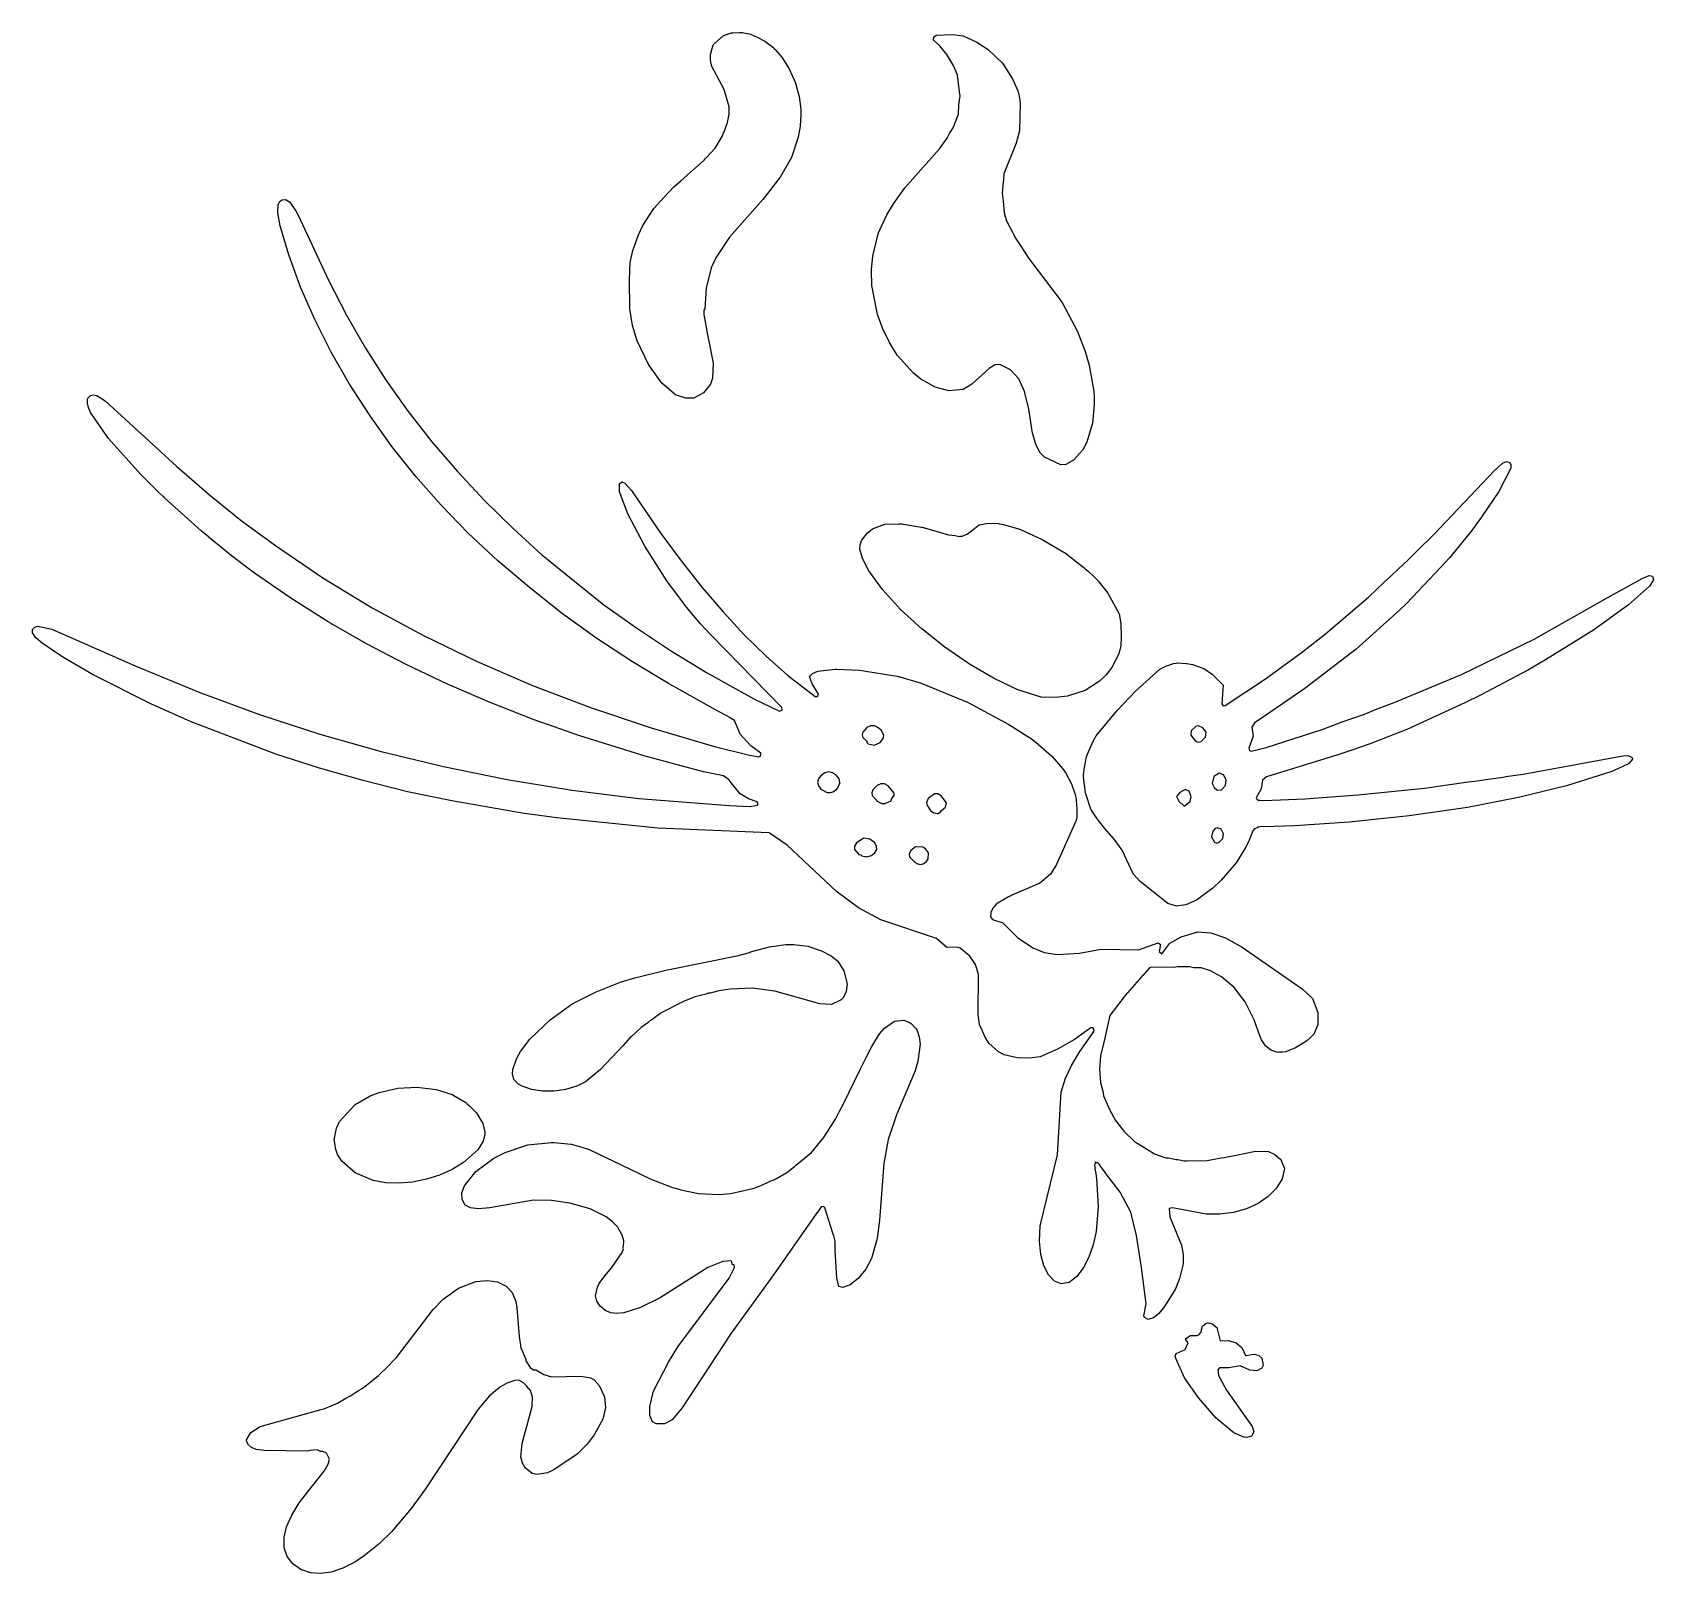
# Model space of a CAD drawing. Header units: millimetres. Extents: x 16 to 291, y 38 to 300.
import ezdxf

# ---------------------------------------------------------------- set-up
doc = ezdxf.new("R2010")
doc.units = ezdxf.units.MM
doc.layers.add('CUT', color=7, linetype='CONTINUOUS')

msp = doc.modelspace()

# ---------------------------------------------------------------- linework, layer by layer
at = {"layer": 'CUT'}
for points in [[(134.3829, 287.0743), (133.508, 290.0029), (131.4091, 294.0153), (131.3632, 294.1861), (131.1949, 294.9606), (131.1932, 295.9678), (131.6161, 297.3606), (131.7424, 297.6266), (131.8231, 297.7358), (133.4188, 299.1688), (134.7722, 299.6144), (134.9924, 299.6428), (136.1422, 299.6891), (136.3277, 299.6767), (136.4739, 299.667), (136.5935, 299.6591), (138.0335, 299.3802), (138.1378, 299.3559), (139.1514, 298.9071), (140.4521, 298.2066), (141.7692, 297.1923), (141.9759, 296.9675), (142.0678, 296.8677), (142.0827, 296.8514), (142.1107, 296.821), (143.3134, 295.489), (144.5885, 293.484), (145.5898, 291.2228), (146.268, 288.7937), (146.5218, 286.6768), (146.5386, 285.7408), (146.4316, 283.7625), (146.0969, 281.8998), (144.9783, 278.4777), (143.0479, 275.1063), (140.0969, 271.3565), (134.427, 264.9272), (132.0943, 261.4303), (131.3439, 259.7408), (130.492, 256.2874), (130.2793, 252.8018), (130.0835, 252.5781), (130.0835, 251.8203), (130.8413, 247.7679), (130.8931, 247.5926), (131.6403, 243.5918), (131.5737, 241.0394), (131.2427, 240.0022), (130.0135, 238.5419), (128.3992, 237.6509), (127.0385, 237.6136), (125.2775, 238.1784), (122.9656, 240.1938), (120.669, 243.3617), (118.7557, 247.3867), (117.9556, 249.9818), (117.5539, 252.778), (117.453, 257.7149), (117.5904, 260.6666), (118.0561, 262.684), (118.1159, 262.8639), (118.1495, 262.9652), (118.165, 263.0118), (118.2082, 263.1416), (119.0222, 265.3536), (119.7215, 266.913), (121.6076, 269.7954), (123.3767, 271.7394), (125.0144, 273.4649), (126.2425, 274.5691), (130.1164, 278.0126), (130.3254, 278.24), (130.5019, 278.3987), (132.0114, 280.0668), (133.1938, 282.0346), (133.4411, 282.6731), (133.5322, 282.8397), (133.5693, 283.0044), (134.1025, 284.3815), (134.3896, 285.8374)], [(158.538, 259.2285), (158.5516, 259.3995), (158.7737, 261.7552), (159.6783, 265.5164), (159.6915, 265.5481), (159.7222, 265.6216), (159.7468, 265.6804), (159.9711, 266.217), (161.121, 268.7195), (162.2391, 270.6326), (164.2159, 273.3342), (170.0474, 279.9235), (171.3982, 281.7356), (171.7648, 282.5146), (172.3695, 283.4883), (173.3038, 285.8122), (173.37, 287.4107), (173.5587, 288.9482), (173.4596, 289.574), (173.4613, 289.6138), (173.1392, 292.4487), (172.492, 293.9702), (171.3183, 295.9563), (170.1193, 297.4096), (169.041, 298.3701), (169.1051, 298.9678), (169.558, 299.1997), (172.3105, 299.341), (174.0799, 299.0954), (176.3995, 298.0347), (178.3291, 296.8054), (180.7679, 294.4661), (182.5048, 291.7232), (183.3661, 289.7824), (183.5743, 288.855), (183.7322, 287.7555), (183.6664, 283.0118), (183.0953, 280.9108), (180.9911, 275.6797), (180.9199, 274.4788), (180.8996, 274.4015), (180.7033, 272.4188), (180.9002, 271.0547), (181.0359, 269.1588), (181.1498, 268.7467), (181.1832, 268.5241), (181.253, 268.3738), (181.4273, 267.7432), (182.4453, 265.8037), (182.6658, 265.3283), (182.8217, 265.0865), (183.1649, 264.4326), (183.7713, 263.6134), (185.2356, 261.3418), (190.8694, 253.8959), (193.4634, 248.9645), (194.7956, 245.547), (195.4576, 243.2268), (196.2707, 238.7721), (196.2721, 238.6943), (196.2743, 238.5789), (196.2866, 237.9266), (196.3137, 236.4918), (196.0207, 233.3856), (195.0697, 230.1992), (194.3937, 228.89), (192.7968, 227.0937), (191.5091, 226.3891), (190.6752, 226.3499), (187.8943, 227.6235), (187.0877, 228.406), (186.4176, 229.8199), (185.8577, 231.6977), (185.2241, 235.7846), (184.5028, 238.7903), (183.5254, 240.9068), (182.1419, 242.4266), (180.3319, 243.3279), (179.5225, 243.2957), (178.5272, 242.7103), (175.5837, 239.9951), (174.0984, 239.1346), (172.2331, 238.9147), (171.6707, 238.8885), (169.3181, 239.4801), (166.879, 240.8645), (165.6687, 241.8693), (162.9073, 244.9579), (161.5722, 247.0883), (160.4414, 249.3787), (159.5618, 251.8139), (158.6085, 256.7448), (158.6085, 256.7449), (158.6083, 256.7472), (158.6051, 256.8125)], [(35.0499, 224.1671), (34.8828, 224.3408), (34.7054, 224.5253), (34.6092, 224.6253), (34.5536, 224.6832), (29.0611, 230.7816), (26.0109, 235.1984), (25.6716, 236.031), (25.4822, 236.7611), (25.4821, 237.392), (25.5465, 237.6491), (26.0079, 238.1023), (26.5247, 238.1908), (27.0671, 238.0655), (28.5168, 237.1852), (40.6463, 226.0444), (46.203, 221.2111), (51.5643, 216.9021), (57.3876, 212.6249), (65.4657, 207.1519), (73.825, 202.0842), (82.5308, 197.3535), (91.5982, 192.968), (100.9971, 188.893), (110.8395, 185.1399), (121.1583, 181.7112), (131.882, 178.5533), (137.5831, 177.1036), (139.4176, 176.7619), (139.7237, 176.8835), (139.7386, 177.4013), (138.0713, 178.6644), (136.2479, 180.6535), (135.3038, 182.9751), (134.6212, 183.354), (134.5831, 183.3993), (132.039, 184.7876), (124.0895, 189.2008), (117.9721, 192.9042), (111.9493, 196.8865), (106.1117, 201.0747), (100.5023, 205.4957), (95.1273, 210.0459), (90.1116, 214.731), (85.4917, 219.4822), (81.2023, 224.3319), (77.163, 229.4305), (73.4456, 234.6282), (69.9804, 240.0067), (66.8452, 245.4511), (64.0625, 250.9833), (61.6528, 256.4977), (59.641, 261.9733), (58.19, 266.8542), (57.7902, 269.0806), (57.8604, 270.5215), (58.0011, 270.8182), (58.0591, 270.8923), (58.1004, 270.9451), (58.1497, 271.0081), (58.1803, 271.0472), (58.5547, 271.31), (59.1, 271.3187), (59.1732, 271.3111), (59.1827, 271.3101), (59.1925, 271.3091), (59.2174, 271.3065), (59.777, 270.9264), (60.8537, 269.4377), (61.2218, 268.7743), (66.4594, 257.5379), (69.478, 251.7303), (72.7014, 246.1052), (76.1656, 240.6616), (79.9151, 235.3999), (83.951, 230.2483), (88.2723, 225.2014), (92.9334, 220.2449), (97.7154, 215.5288), (102.6522, 211.0205), (103.261, 210.5304), (103.4384, 210.3653), (111.3597, 203.9888), (111.663, 203.7672), (113.1162, 202.5974), (118.6442, 198.6492), (124.436, 194.8321), (130.5136, 191.1199), (138.5867, 186.6054), (142.8989, 184.5089), (143.393, 184.678), (143.333, 185.1372), (131.2541, 197.4902), (129.5416, 199.374), (127.149, 202.1699), (126.9825, 202.3813), (126.7298, 202.7021), (126.716, 202.7196), (126.6215, 202.8397), (123.822, 206.622), (120.0532, 212.5383), (117.1709, 218.0066), (115.7759, 221.7716), (115.7478, 223.1138), (116.1804, 223.4296), (116.6599, 223.2378), (117.7918, 221.9725), (122.8047, 214.6524), (126.2267, 210.0125), (129.7456, 205.5724), (133.3737, 201.3832), (136.9815, 197.4475), (140.6449, 193.85), (144.2624, 190.628), (148.9552, 187.0069), (149.3889, 187.0044), (149.5469, 187.4418), (148.4376, 189.1437), (148.0286, 190.4289), (148.5089, 190.9406), (149.4062, 191.3366), (152.3892, 191.6357), (152.4962, 191.6351), (152.5492, 191.6348), (152.5547, 191.6348), (152.5765, 191.6347), (156.5137, 191.5076), (162.881, 190.4482), (163.2438, 190.3614), (163.3091, 190.3458), (163.3184, 190.3436), (163.3204, 190.3431), (166.8102, 189.32), (166.8114, 189.3196), (166.8188, 189.3173), (166.8298, 189.3138), (166.9603, 189.2729), (174.9579, 186.0132), (181.8454, 182.296), (185.5048, 179.959), (185.6738, 179.8475), (186.484, 179.21), (189.0598, 176.9764), (189.1941, 176.8401), (190.94, 174.8277), (191.5134, 174.0055), (192.4707, 172.2235), (193.1067, 170.3909), (193.2342, 169.6241), (193.2771, 169.1622), (193.2982, 168.9344), (193.3184, 168.7168), (193.3935, 167.9063), (193.347, 166.5141), (193.3083, 166.2231), (193.1843, 165.8704), (189.848, 158.4119), (188.9087, 156.8843), (187.0618, 155.3177), (187.0084, 155.2823), (182.353, 153.3152), (182.1968, 153.225), (181.7595, 153.0505), (179.6977, 151.7851), (179.3541, 151.3587), (179.0657, 151.0729), (179.0852, 150.9848), (178.7643, 150.3619), (178.7479, 149.6405), (179.0494, 149.1615), (180.8096, 148.6059), (183.3063, 146.1154), (185.9147, 144.3772), (187.8183, 143.5914), (190.1039, 143.2428), (193.8237, 143.5012), (197.5187, 144.1309), (203.8523, 144.0647), (207.1545, 145.2181), (207.5769, 144.967), (207.3394, 143.7338), (207.7702, 143.3823), (209.1775, 145.1625), (211.0743, 146.2523), (213.9227, 147.0961), (216.1164, 146.9505), (218.5727, 146.0524), (221.3202, 144.568), (221.3448, 144.5471), (221.4428, 144.5017), (221.4522, 144.4967), (231.6131, 137.4375), (233.3527, 135.7921), (234.2385, 133.428), (234.2682, 131.2984), (233.5645, 129.73), (233.4252, 129.5827), (233.3624, 129.5162), (233.1844, 129.328), (232.9816, 129.1135), (232.4717, 128.6832), (231.9166, 128.2752), (230.4917, 127.4216), (228.8321, 126.7573), (228.2578, 126.7002), (228.0384, 126.6811), (227.7842, 126.659), (227.7198, 126.6534), (227.4521, 126.63), (226.3152, 127.0354), (225.3927, 127.7631), (225.2896, 127.8979), (225.2865, 127.902), (225.275, 127.917), (225.264, 127.9313), (224.7275, 128.7567), (224.4453, 129.426), (223.4504, 132.1609), (221.9462, 135.227), (220.0886, 137.6647), (217.9216, 139.4813), (216.0391, 140.5068), (214.4453, 140.9762), (213.8389, 140.9857), (213.7411, 141.0113), (213.2453, 141.0156), (212.5431, 141.1436), (210.4346, 141.1428), (209.7508, 141.0495), (205.9677, 141.1086), (205.6742, 140.9752), (204.5598, 139.6963), (204.5092, 139.6711), (204.3578, 139.4646), (201.5949, 136.2941), (198.9988, 132.9248), (197.9268, 128.2984), (197.897, 128.2043), (197.8888, 128.1342), (197.4082, 126.0599), (197.2428, 123.8188), (197.4045, 121.5174), (197.8139, 119.8409), (197.8842, 119.2686), (198.7316, 117.352), (198.8455, 117.0747), (198.9531, 116.881), (199.0375, 116.656), (199.2704, 116.3098), (199.9578, 115.0726), (201.4197, 113.2126), (203.1279, 111.5668), (203.6179, 111.2612), (203.6964, 111.1894), (204.8971, 110.4634), (206.5313, 109.4442), (208.1183, 108.8645), (208.6142, 108.777), (208.7143, 108.736), (208.9031, 108.7261), (209.4109, 108.6365), (210.2526, 108.4469), (210.5157, 108.4416), (211.5946, 108.2513), (211.9401, 108.2545), (211.988, 108.2403), (212.0976, 108.2559), (215.478, 108.2871), (217.8383, 108.7389), (218.3865, 108.8115), (220.4198, 109.2331), (223.7136, 109.8636), (225.9155, 109.8327), (226.9791, 109.3149), (227.9773, 108.4607), (228.6364, 106.9453), (228.2331, 105.1788), (227.2155, 103.5352), (225.8266, 102.181), (224.1391, 101.0215), (222.1414, 100.1034), (219.946, 99.4978), (217.644, 99.1681), (215.3353, 99.2056), (209.6008, 100.2548), (209.0577, 100.1357), (209.1296, 98.7672), (211.1393, 93.9182), (211.4375, 92.3279), (211.4352, 90.7655), (210.8084, 88.2913), (210.0894, 86.5473), (208.2548, 83.5199), (207.2923, 82.3606), (206.3963, 81.6286), (205.4838, 81.3168), (204.8691, 81.6567), (204.7331, 81.9705), (205.134, 83.9698), (204.3663, 90.1641), (203.514, 95.5738), (202.5244, 99.5572), (200.7362, 102.9292), (198.1346, 106.3402), (198.1261, 106.3526), (198.1221, 106.3566), (197.3801, 107.3293), (197.2281, 107.6472), (197.0819, 107.7203), (196.9515, 107.8913), (196.7076, 107.9075), (196.5033, 108.0096), (196.4804, 107.7659), (196.3555, 107.583), (196.4233, 107.1566), (196.4044, 106.9554), (196.592, 106.0956), (196.7226, 105.2744), (197.0163, 100.5007), (196.6464, 96.2611), (196.117, 93.9703), (195.388, 91.8758), (194.4403, 90.0413), (193.3308, 88.5625), (192.0908, 87.619), (190.7117, 87.382), (189.5672, 87.8373), (188.5519, 88.8865), (187.7746, 90.408), (187.2698, 92.356), (187.0359, 94.6282), (187.1733, 97.1887), (190.071, 109.2435), (190.7017, 119.8997), (191.4277, 122.2419), (192.4569, 124.4366), (193.861, 126.8113), (196.2993, 130.2661), (196.1542, 130.7966), (195.7544, 130.7891), (192.991, 128.8519), (190.1844, 127.2337), (187.1514, 125.8906), (185.3836, 125.6573), (183.2768, 125.6948), (181.0613, 126.2243), (180.0817, 126.7446), (178.466, 128.2295), (177.7955, 129.208), (176.8364, 131.3579), (176.6245, 133.054), (176.6946, 139.8796), (176.1955, 141.5287), (175.2097, 142.9401), (173.5662, 144.309), (173.0872, 144.4691), (171.3117, 144.4226), (169.5887, 145.9553), (160.0976, 149.125), (156.3064, 151.1502), (152.5723, 153.9501), (144.2233, 161.8074), (141.1837, 163.8823), (122.2889, 164.6661), (105.1204, 166.4126), (99.2748, 167.2383), (87.3174, 169.3135), (79.8186, 170.8663), (72.3015, 172.7458), (64.8483, 174.8567), (57.4606, 177.2316), (43.0973, 182.7002), (36.236, 185.7676), (26.4715, 190.6824), (21.3091, 193.6939), (17.8196, 196.0639), (16.75, 196.9973), (16.1625, 197.8002), (16.1794, 198.3834), (16.5776, 198.7932), (17.0706, 198.953), (19.4367, 198.4412), (33.6045, 192.2469), (44.592, 187.7071), (54.7131, 183.9489), (64.9507, 180.6244), (75.3391, 177.6657), (85.9218, 175.1271), (96.7205, 172.9544), (107.7364, 171.1458), (119.064, 169.6967), (134.4477, 168.5107), (137.8689, 168.3799), (139.202, 168.5657), (139.2875, 168.8551), (139.1092, 169.141), (137.6868, 169.6684), (136.2421, 170.5128), (134.5246, 172.6184), (134.3784, 172.8563), (134.2834, 172.9141), (134.2092, 173.0052), (133.4319, 173.556), (130.0296, 174.2267), (120.1376, 176.8977), (109.0353, 180.3239), (101.2747, 183.0649), (93.8018, 185.9948), (86.581, 189.0939), (79.5886, 192.4249), (72.8283, 195.9531), (66.3293, 199.7135), (59.9834, 203.7128), (53.8622, 207.9253), (49.933, 210.8964), (47.6533, 212.7428), (46.9512, 213.3355), (46.0818, 214.0695), (46.0252, 214.1173), (44.8004, 215.1513), (38.6473, 220.6679), (38.5209, 220.7877), (38.4927, 220.8145), (38.3211, 220.9772), (37.7208, 221.5464)], [(209.1455, 192.3922), (209.2616, 192.4328), (209.2891, 192.4424), (209.7978, 192.6201), (210.24, 192.7008), (210.4343, 192.7128), (210.4586, 192.7143), (210.5046, 192.7172), (210.522, 192.7182), (211.9493, 192.6316), (212.004, 192.6227), (212.009, 192.6219), (212.009, 192.6218), (212.9887, 192.4619), (214.7575, 191.8419), (214.7999, 191.8227), (215.4274, 191.4456), (216.3371, 190.8042), (216.397, 190.7505), (218.2058, 188.9557), (217.9719, 185.7613), (218.1861, 185.4549), (218.5596, 185.4698), (225.3721, 190.0177), (231.6582, 194.6251), (235.5496, 197.6592), (242.8794, 203.8715), (245.5257, 206.408), (246.6747, 207.4356), (247.9289, 208.6583), (249.5014, 210.0979), (252.012, 212.6225), (252.9918, 213.5555), (253.0826, 213.6515), (254.0067, 214.5373), (264.2637, 225.3872), (265.4126, 226.4151), (265.4931, 226.4718), (265.5049, 226.4801), (265.5409, 226.5054), (265.7387, 226.6448), (266.2738, 226.9174), (266.8439, 226.7062), (266.9824, 226.452), (266.9967, 226.4256), (266.9971, 226.425), (266.9979, 226.4236), (266.9983, 226.4162), (267.0086, 225.7655), (264.9859, 221.806), (262.1068, 217.5822), (262.0114, 217.4505), (261.8081, 217.1701), (261.1796, 216.3027), (260.3672, 215.1817), (256.6269, 210.571), (255.1485, 208.9395), (249.2982, 202.8014), (248.1503, 201.6999), (240.7583, 195.0622), (232.0486, 188.3642), (226.2673, 184.3928), (223.4397, 182.4719), (223.4388, 182.4498), (223.4384, 182.4495), (223.0442, 181.8335), (223.2984, 180.3013), (222.55, 178.2294), (222.6697, 177.8525), (222.984, 177.7568), (225.4847, 178.3581), (235.0173, 181.4485), (238.3737, 182.7004), (242.1648, 184.0507), (244.058, 184.8205), (247.2005, 185.9926), (258.6174, 190.7634), (270.9676, 196.7575), (283.3688, 203.7821), (289.3105, 207.0653), (290.4861, 207.5467), (291.0748, 207.453), (291.2315, 206.8406), (290.6721, 205.8843), (290.5545, 205.7615), (286.9742, 202.6003), (281.2866, 198.4494), (281.2016, 198.3894), (272.8656, 193.2187), (269.996, 191.5707), (261.8586, 187.2423), (259.1998, 185.9378), (249.3562, 181.4479), (242.9584, 178.9567), (240.0573, 177.9167), (237.6571, 177.0979), (225.5582, 173.4151), (224.9012, 172.8279), (224.6736, 171.366), (223.7747, 169.8029), (223.88, 169.6765), (223.8804, 169.6556), (223.9468, 169.5964), (224.053, 169.4689), (224.0925, 169.4663), (224.1253, 169.4371), (224.4103, 169.4452), (225.0792, 169.4007), (232.1351, 169.6637), (241.0322, 170.3228), (252.386, 171.4746), (259.7485, 172.5201), (260.9116, 172.6597), (262.4175, 172.8991), (262.7541, 172.9469), (265.7277, 173.3524), (266.1504, 173.4292), (269.0782, 173.845), (285.4183, 176.8641), (286.0704, 176.9404), (286.8391, 176.9954), (287.0611, 176.9803), (287.4839, 176.7385), (287.5904, 176.5975), (287.6267, 176.5494), (287.6484, 176.5206), (287.6563, 176.5102), (287.6744, 176.4037), (287.6683, 176.3966), (287.6436, 176.3682), (287.6012, 176.3195), (287.5969, 176.3145), (287.4829, 176.1833), (287.4162, 176.1065), (287.0375, 175.6706), (286.9893, 175.615), (286.9856, 175.6108), (286.9717, 175.5948), (286.8596, 175.5365), (285.3688, 174.8543), (284.1319, 174.3204), (283.0957, 173.9371), (276.4506, 171.8871), (268.3353, 169.875), (259.6667, 168.194), (249.74, 166.7757), (239.5537, 165.6878), (230.3888, 165.0612), (225.1163, 164.8969), (224.7035, 164.9869), (224.2482, 164.8699), (224.1656, 164.8673), (224.0799, 164.8267), (223.9952, 164.8049), (223.9502, 164.7651), (223.5239, 164.5629), (223.2437, 164.2094), (222.4955, 162.3743), (221.9367, 161.272), (220.3841, 158.8082), (217.8806, 155.8765), (216.46, 154.5245), (213.6987, 152.4861), (211.8838, 151.6607), (210.2985, 151.4543), (208.7873, 151.9271), (204.1459, 155.6199), (202.9105, 156.9292), (201.056, 160.9284), (199.7073, 162.7909), (198.1016, 164.613), (197.0435, 165.9973), (196.8723, 166.2214), (196.8027, 166.3125), (196.5956, 166.5834), (195.7309, 167.9284), (194.8821, 170.5324), (194.8345, 170.7332), (194.5016, 173.3635), (194.5, 173.5127), (194.508, 173.7193), (194.6608, 174.9862), (194.9978, 176.7972), (195.1632, 177.2239), (196.1215, 179.4345), (196.6672, 180.3241), (200.2419, 184.6587), (203.4117, 187.96), (207.4389, 191.6468), (208.4957, 192.1651)], [(167.0797, 215.7434), (167.086, 215.7419), (167.127, 215.7318), (171.5895, 214.4641), (172.7419, 214.3477), (173.4176, 214.1811), (173.5714, 214.2436), (173.8264, 214.2077), (173.8641, 214.225), (173.9305, 214.2121), (174.4834, 214.4529), (174.516, 214.488), (174.7384, 214.5696), (176.8147, 216.1451), (178.3059, 216.4478), (180.1435, 216.3531), (180.1907, 216.344), (180.2387, 216.3347), (180.2659, 216.3294), (180.694, 216.2464), (183.683, 215.4175), (187.4816, 213.6857), (191.4251, 211.3313), (194.6012, 208.8681), (194.851, 208.643), (195.0412, 208.4716), (195.3306, 208.2108), (196.2477, 207.3846), (196.9889, 206.6291), (197.087, 206.506), (197.0948, 206.4963), (197.3494, 206.1768), (198.6482, 204.5474), (200.5814, 201.0729), (200.8644, 199.4053), (200.8972, 197.0352), (200.8245, 195.691), (200.4808, 194.2368), (199.292, 191.9578), (198.3233, 190.7127), (197.244, 189.6392), (194.773, 188.0248), (191.7682, 187.0685), (189.7367, 186.8719), (187.2961, 186.9094), (183.3893, 188.181), (179.3232, 190.1002), (175.1853, 192.5304), (170.999, 195.3878), (167.056, 198.5093), (163.4557, 201.7781), (160.3823, 205.1534), (158.0658, 208.367), (156.979, 210.4418), (156.5323, 212.0407), (156.597, 212.8166), (156.8654, 213.5308), (157.8232, 214.7532), (158.6993, 215.4769), (160.7864, 216.2719), (163.215, 216.3392), (163.6778, 216.2912), (163.8266, 216.2758), (163.9553, 216.2625), (164.2924, 216.2275), (167.0118, 215.7602), (167.0706, 215.7457)], [(159.0381, 182.0459), (158.3546, 182.0702), (157.7571, 181.7472), (157.0875, 180.9824), (156.9296, 180.5363), (157.0557, 180.0688), (157.7699, 179.4003), (157.7584, 179.2396), (157.9561, 179.009), (158.9774, 178.7454), (159.9988, 179.2066), (160.028, 179.2568), (160.0463, 179.2629), (160.5498, 179.9872), (160.638, 180.4756), (160.1651, 181.3368), (159.6121, 181.7696)], [(215.299, 180.952), (214.7314, 181.7005), (214.0327, 182.0269), (213.6299, 182.0012), (212.7551, 181.2166), (212.7092, 180.4876), (213.5129, 179.4567), (213.9795, 179.2937), (214.4448, 179.3818), (215.1935, 180.099)], [(150.9938, 170.7114), (151.1841, 170.7283), (151.1953, 170.7215), (151.2606, 170.7334), (151.2954, 170.7231), (151.4646, 170.7532), (151.7679, 170.7802), (151.8181, 170.8162), (151.9459, 170.839), (152.578, 171.2646), (152.6793, 171.4346), (152.8346, 171.5462), (153.0595, 172.0728), (153.2232, 172.3475), (153.1879, 172.4055), (153.0238, 173.0428), (152.5946, 173.5931), (151.9336, 174.0712), (151.268, 174.2172), (150.6023, 174.0712), (149.9643, 173.6168), (149.5122, 173.0428), (149.3461, 172.4526), (149.5122, 171.8624), (149.9413, 171.3122), (150.5873, 170.9434), (150.6083, 170.9274), (150.6233, 170.9229)], [(217.5067, 174.0345), (216.5979, 173.4612), (216.3397, 172.2442), (216.6662, 171.5991), (217.1248, 171.1932), (217.8469, 171.1272), (218.6062, 171.9196), (218.6984, 172.8789), (218.2409, 173.7331)], [(160.7341, 172.1822), (160.1296, 172.2067), (159.5053, 171.9012), (158.7596, 171.1626), (158.5763, 170.6761), (158.6436, 170.2307), (159.3325, 169.4658), (159.338, 169.4646), (159.4716, 169.2898), (160.2953, 168.8944), (160.8224, 168.8615), (161.8437, 169.3227), (161.9281, 169.5759), (161.9351, 169.5789), (162.3933, 170.2358), (162.3786, 170.6196), (161.3861, 171.8557)], [(211.7754, 171.2473), (210.8284, 170.7615), (210.3073, 170.0342), (210.6562, 169.2666), (211.6015, 168.4336), (212.5298, 169.1594), (212.796, 169.9903), (212.4465, 170.9589)], [(168.5318, 167.6754), (169.1249, 167.2801), (169.685, 167.1812), (169.6888, 167.1829), (169.8477, 167.1512), (170.0645, 167.3473), (170.2121, 167.4118), (170.4041, 167.6544), (170.4253, 167.6735), (170.4283, 167.6747), (170.432, 167.6796), (171.0889, 168.2736), (171.2594, 168.9831), (170.3254, 170.1932), (169.785, 170.5031), (169.2354, 170.5307), (168.1238, 169.7089), (167.8887, 169.0502), (167.8869, 169.0474), (167.8871, 169.0459), (167.8367, 168.9045), (167.9507, 168.6849), (167.9753, 168.5453), (168.1368, 168.3266), (168.2331, 168.1412), (168.2795, 168.0959)], [(159.4085, 161.5511), (159.0785, 162.1689), (158.2367, 162.8411), (157.2286, 162.9884), (155.9743, 162.1959), (155.6439, 161.6081), (155.6697, 161.0423), (156.3674, 160.2408), (156.7035, 160.1628), (156.9182, 160.0005), (157.3953, 159.8892), (157.4437, 159.899), (157.5606, 159.8463), (157.8177, 159.904), (157.9021, 159.8844), (158.51, 160.0409), (159.1064, 160.4904), (159.4328, 161.0808)], [(218.276, 163.7106), (217.8602, 164.4973), (217.1736, 164.7447), (216.8226, 164.6259), (216.4242, 164.1665), (216.2236, 163.2247), (216.7215, 162.3147), (217.1261, 162.1525), (217.5233, 162.2815), (218.1682, 162.9557)], [(167.6888, 161.1988), (167.2533, 161.4556), (165.9972, 161.5266), (165.2144, 160.915), (164.9155, 160.2444), (164.9698, 159.8245), (165.557, 159.2621), (165.7686, 159.0027), (165.9279, 158.9069), (166.1201, 158.7229), (166.3619, 158.6461), (166.4193, 158.6115), (166.4572, 158.6158), (166.7119, 158.5349), (167.2796, 158.6298), (167.8635, 159.0405), (168.158, 159.5021), (168.1895, 160.4743)], [(153.8615, 140.4875), (153.8615, 140.4874), (154.4065, 138.2933), (154.2617, 136.9533), (153.7918, 135.9797), (153.3903, 135.5699), (153.3773, 135.561), (153.3654, 135.5529), (153.349, 135.5417), (153.2688, 135.4869), (151.8826, 134.8388), (151.663, 134.7939), (149.7714, 134.887), (142.1148, 137.0234), (138.2609, 137.5174), (134.5703, 137.3879), (132.6129, 137.0896), (131.1412, 136.7099), (130.8434, 136.6621), (130.4967, 136.5436), (128.5846, 136.0502), (126.6199, 135.2985), (122.8686, 133.357), (121.2638, 132.1801), (120.9343, 131.9782), (120.5748, 131.6747), (119.4545, 130.8531), (117.7984, 129.3616), (117.6648, 129.2189), (117.6033, 129.1669), (116.3132, 127.7747), (112.5303, 123.7326), (110.0159, 121.648), (108.5225, 120.8856), (106.6302, 120.3557), (104.6773, 120.0577), (104.6346, 120.0577), (104.5388, 120.0577), (104.3469, 120.0577), (103.8359, 120.0577), (102.6956, 120.0577), (100.8349, 120.3536), (99.2482, 120.889), (98.6095, 121.2312), (97.8706, 122.0209), (97.6227, 123.0266), (97.6987, 123.7339), (98.2964, 125.5554), (98.9904, 126.7936), (100.5636, 128.8647), (103.99, 132.1593), (107.7459, 134.8609), (111.7983, 136.9365), (116.0484, 138.6168), (118.3546, 139.3086), (123.626, 140.5936), (135.9809, 143.0645), (137.8259, 143.5917), (137.9821, 143.7041), (141.2188, 144.5236), (143.9925, 144.9199), (145.332, 144.953), (147.7326, 144.6571), (150.0462, 143.8441), (151.691, 143.0015), (152.8166, 142.1405), (153.8601, 140.4909), (153.8612, 140.4881)], [(112.4837, 83.6062), (111.9053, 84.4305), (111.6887, 85.3361), (112.0237, 86.8133), (112.3434, 87.4277), (113.2841, 88.7198), (114.4999, 90.1527), (116.2461, 92.6896), (116.4437, 93.3156), (116.3459, 93.522), (116.4344, 93.7809), (116.5281, 94.6761), (116.2251, 95.6209), (115.4175, 97.0404), (114.568, 97.9206), (113.5341, 98.7229), (110.815, 100.0774), (107.3506, 101.0479), (104.2448, 101.5397), (101.1885, 101.5714), (93.7578, 100.2555), (91.8446, 100.0912), (90.4847, 100.2569), (89.5778, 100.7438), (89.0636, 101.6861), (89.0232, 102.8032), (89.4572, 104.017), (91.377, 106.4311), (94.4432, 108.6732), (96.377, 109.6761), (100.2446, 110.9795), (104.2411, 111.3732), (104.6693, 111.3482), (107.5693, 111.0583), (109.2215, 110.6088), (110.6112, 110.1531), (118.9069, 106.2181), (120.952, 105.1996), (124.759, 103.7023), (125.8456, 103.4203), (126.168, 103.3), (129.173, 102.7143), (132.6273, 102.5531), (134.6543, 102.7192), (138.6385, 103.6052), (139.6175, 104.0272), (140.2668, 104.2581), (140.7819, 104.5292), (141.4702, 104.826), (141.8297, 104.96), (141.9771, 105.0445), (142.3915, 105.2232), (144.1838, 106.2644), (145.441, 107.2923), (145.7125, 107.4919), (145.9095, 107.6754), (148.3316, 109.6557), (150.3824, 112.1329), (151.503, 113.8864), (151.5444, 113.9425), (151.607, 114.0491), (152.3978, 115.2865), (153.0967, 116.6916), (153.6897, 117.6713), (156.6613, 123.8245), (157.6289, 125.7546), (157.6547, 125.8061), (157.7019, 125.9001), (158.5713, 127.6343), (159.8965, 129.7953), (159.9183, 129.8237), (159.93, 129.839), (159.9332, 129.8431), (159.957, 129.874), (160.7596, 130.7766), (162.4354, 131.9293), (164.0417, 132.0947), (164.1924, 132.0383), (165.0878, 131.673), (165.3209, 131.5078), (166.1284, 130.6386), (166.2999, 130.3672), (166.6287, 129.268), (166.7636, 128.0168), (166.4012, 125.1494), (165.9227, 123.5066), (162.7615, 116.0315), (161.3519, 111.863), (160.6346, 107.8114), (159.9115, 98.1764), (159.4819, 95.0665), (158.5192, 91.6726), (157.5454, 89.8511), (156.2729, 88.2727), (154.9203, 87.1852), (153.6533, 86.7521), (153.0134, 86.9276), (152.6737, 88.3518), (152.3462, 93.0464), (152.3552, 93.052), (152.3552, 94.6005), (152.1575, 95.523), (151.9637, 95.9106), (151.9561, 95.9564), (150.5993, 100.2637), (150.3405, 100.4826), (150.0081, 100.4158), (149.3125, 99.4238), (149.2825, 99.3994), (148.6563, 98.4881), (141.9183, 88.8792), (134.7072, 79.0013), (126.426, 66.3338), (124.6915, 64.2758), (123.4146, 63.6366), (122.0236, 63.6045), (121.3758, 63.9711), (120.9145, 65.02), (120.9167, 66.5415), (121.5648, 69.137), (124.0896, 74.0871), (125.6687, 76.7107), (134.3995, 88.3407), (135.289, 90.1527), (135.2231, 90.614), (134.9135, 90.6803), (134.8607, 91.1496), (134.5475, 91.2938), (133.3312, 91.1583), (130.7902, 90.1558), (122.6499, 84.9999), (119.3348, 83.3413), (116.5329, 82.4716), (115.325, 82.3329), (114.2777, 82.4396), (113.3311, 82.8613)], [(91.7136, 110.1371), (89.319, 107.971), (87.3624, 106.7925), (85.2318, 105.8299), (83.0124, 105.1118), (80.6708, 104.6368), (78.3869, 104.4411), (76.1517, 104.5051), (73.9647, 104.9152), (70.9328, 106.2176), (68.7282, 108.1176), (67.9434, 109.3326), (67.6396, 110.1771), (67.3867, 111.8973), (67.4067, 112.0776), (67.7447, 113.7662), (67.8602, 114.0256), (68.2762, 114.8954), (70.9316, 117.7945), (73.4759, 119.2617), (74.9836, 119.8444), (78.1469, 120.574), (81.4458, 120.7378), (84.646, 120.3419), (87.3857, 119.4765), (89.6068, 118.2003), (89.6179, 118.19), (89.6404, 118.169), (89.9246, 117.9052), (90.3055, 117.5515), (91.4867, 116.3861), (92.5962, 114.5525), (92.9284, 113.0915), (92.8975, 112.7515), (92.6456, 111.5876), (92.6351, 111.5524)], [(71.489, 69.2602), (72.0958, 69.6252), (72.3115, 69.8037), (72.5835, 69.9835), (74.8758, 71.8476), (75.3689, 72.3329), (76.0926, 72.9316), (77.9604, 74.8631), (84.1521, 83.0291), (85.847, 84.7931), (88.4545, 86.6553), (91.4043, 87.7495), (93.3819, 87.9572), (95.0899, 87.7173), (96.5357, 86.9944), (97.5444, 85.9164), (98.1914, 84.3592), (98.3652, 83.3032), (98.7312, 78.4666), (99.0508, 76.5441), (99.8748, 74.5697), (99.9047, 74.3385), (100.6295, 73.1854), (101.1566, 72.7571), (101.6013, 72.7571), (102.9084, 72.0004), (104.2551, 71.5876), (109.2169, 71.682), (110.8261, 71.4013), (111.4488, 71.0643), (112.3225, 70.1235), (113.2206, 68.1951), (113.3909, 66.3162), (112.925, 64.4046), (111.4851, 61.7786), (110.3024, 60.1581), (108.5772, 58.4991), (104.6205, 55.8052), (103.5728, 55.3209), (101.7961, 55.0212), (100.9805, 55.1827), (99.7576, 56.1341), (99.3076, 56.9506), (99.0356, 58.0311), (99.2749, 60.2962), (100.9473, 66.5837), (101.0125, 68.1192), (100.6899, 69.2556), (100.3914, 69.5915), (100.3747, 69.6295), (100.3028, 69.693), (100.0325, 70.0242), (99.968, 70.0681), (99.5006, 70.5941), (98.7062, 71.0074), (98.0362, 70.9986), (96.9773, 70.6279), (96.8699, 70.57), (96.7715, 70.5568), (95.57, 69.8998), (95.5053, 69.8344), (95.425, 69.7911), (93.7164, 68.3792), (91.7965, 66.0985), (82.8493, 52.6108), (80.3991, 49.2336), (77.1348, 45.3756), (75.0186, 43.2912), (74.7248, 43.0477), (72.4289, 41.2149), (70.8425, 40.1385), (68.8428, 39.1347), (66.8437, 38.4484), (65.0528, 38.2179), (63.3335, 38.3521), (61.69, 38.9201), (60.3309, 39.8832), (59.385, 41.092), (58.8798, 42.5992), (58.8743, 42.8576), (58.8742, 44.4168), (59.2813, 46.1378), (60.1626, 48.0999), (61.4323, 50.1982), (64.3315, 53.8821), (64.3638, 53.9222), (64.369, 53.9299), (65.6551, 55.5641), (66.3353, 56.7626), (66.5413, 57.6474), (66.0538, 58.6231), (65.4157, 58.9175), (65.0613, 58.9242), (64.4731, 59.2281), (63.2057, 59.0747), (62.841, 58.9661), (55.4589, 59.1052), (54.1167, 59.2711), (53.3322, 59.6034), (52.847, 60.0829), (52.4644, 60.6561), (52.4852, 60.9288), (53.2178, 62.1456), (54.7849, 63.1977), (64.526, 65.8895), (64.8274, 65.9654), (64.8852, 65.9888), (65.7543, 66.2289), (67.9411, 67.1253), (69.3411, 67.9677), (70.1601, 68.3819)], [(224.7382, 73.0877), (223.9366, 72.6211), (222.7253, 72.7243), (221.0961, 73.4698), (219.1713, 73.1428), (217.606, 73.1454), (217.2733, 72.7968), (217.4368, 71.8459), (218.751, 69.3501), (223.1177, 63.19), (223.3981, 62.2599), (222.9844, 61.5187), (222.2131, 61.2842), (221.7186, 61.3464), (219.9912, 62.1189), (217.0383, 64.6099), (214.0918, 67.9551), (211.6515, 71.4503), (210.2, 74.5966), (210.0655, 75.1307), (210.1988, 75.5475), (211.7747, 76.2469), (212.2715, 77.3604), (211.8693, 77.8639), (211.8921, 78.0954), (212.6732, 78.5871), (213.8032, 78.6243), (214.1285, 78.7961), (214.4018, 79.1265), (214.6672, 80.1809), (215.302, 80.7098), (215.7121, 80.7725), (216.3134, 80.6135), (217.139, 79.9866), (217.7102, 77.7085), (219.0777, 77.7405), (220.4217, 77.3386), (221.3715, 76.5518), (222.0109, 75.228), (223.5368, 75.4319), (224.2351, 75.201), (224.7444, 74.756), (224.9698, 73.5479)]]:
    msp.add_lwpolyline(points, close=True, dxfattribs=at)

doc.saveas('drawing.dxf')
